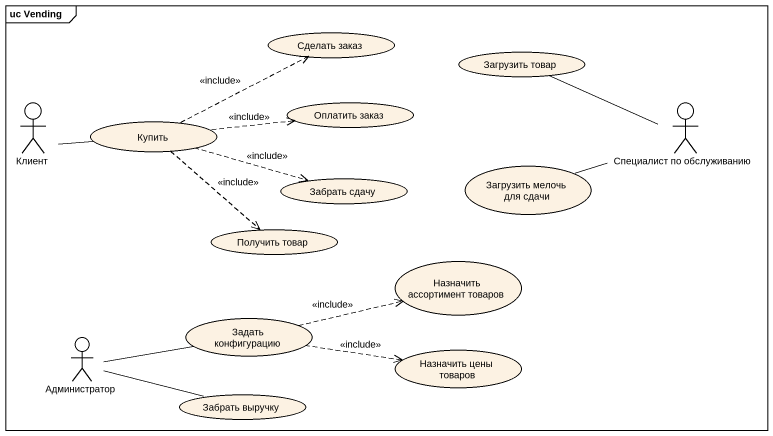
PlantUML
@startuml
mainframe uc Vending
usecase "Сделать заказ" as Сделать_заказ
usecase "Загрузить товар" as Загрузить_товар
actor Клиент
usecase Купить
usecase "Оплатить заказ" as Оплатить_заказ
actor "Специалист по обслуживанию" as Специалист_по_обслуживанию
usecase "Забрать сдачу" as Забрать_сдачу
usecase "Загрузить мелочь для сдачи" as Загрузить_мелочь_для_сдачи
usecase "Получить товар" as Получить_товар
usecase "Назначить ассортимент товаров" as Назначить_ассортимент
actor Администратор
usecase "Задать конфигурацию" as Задать_конфигурацию
usecase "Назначить цены товаров" as Назначить_цены_товаров
usecase "Забрать выручку" as Забрать_выручку
Клиент -right- Купить
Купить .right.> Сделать_заказ : <<include>>
Купить .right.> Оплатить_заказ : <<include>>
Купить .right.> Забрать_сдачу : <<include>>
Купить ..> Получить_товар : <<include>>
Специалист_по_обслуживанию -left- Загрузить_товар
Специалист_по_обслуживанию -left- Загрузить_мелочь_для_сдачи
Администратор -right- Задать_конфигурацию
Администратор -right- Забрать_выручку
Задать_конфигурацию .right.> Назначить_ассортимент : <<include>>
Задать_конфигурацию .right.> Назначить_цены_товаров : <<include>>
@enduml
